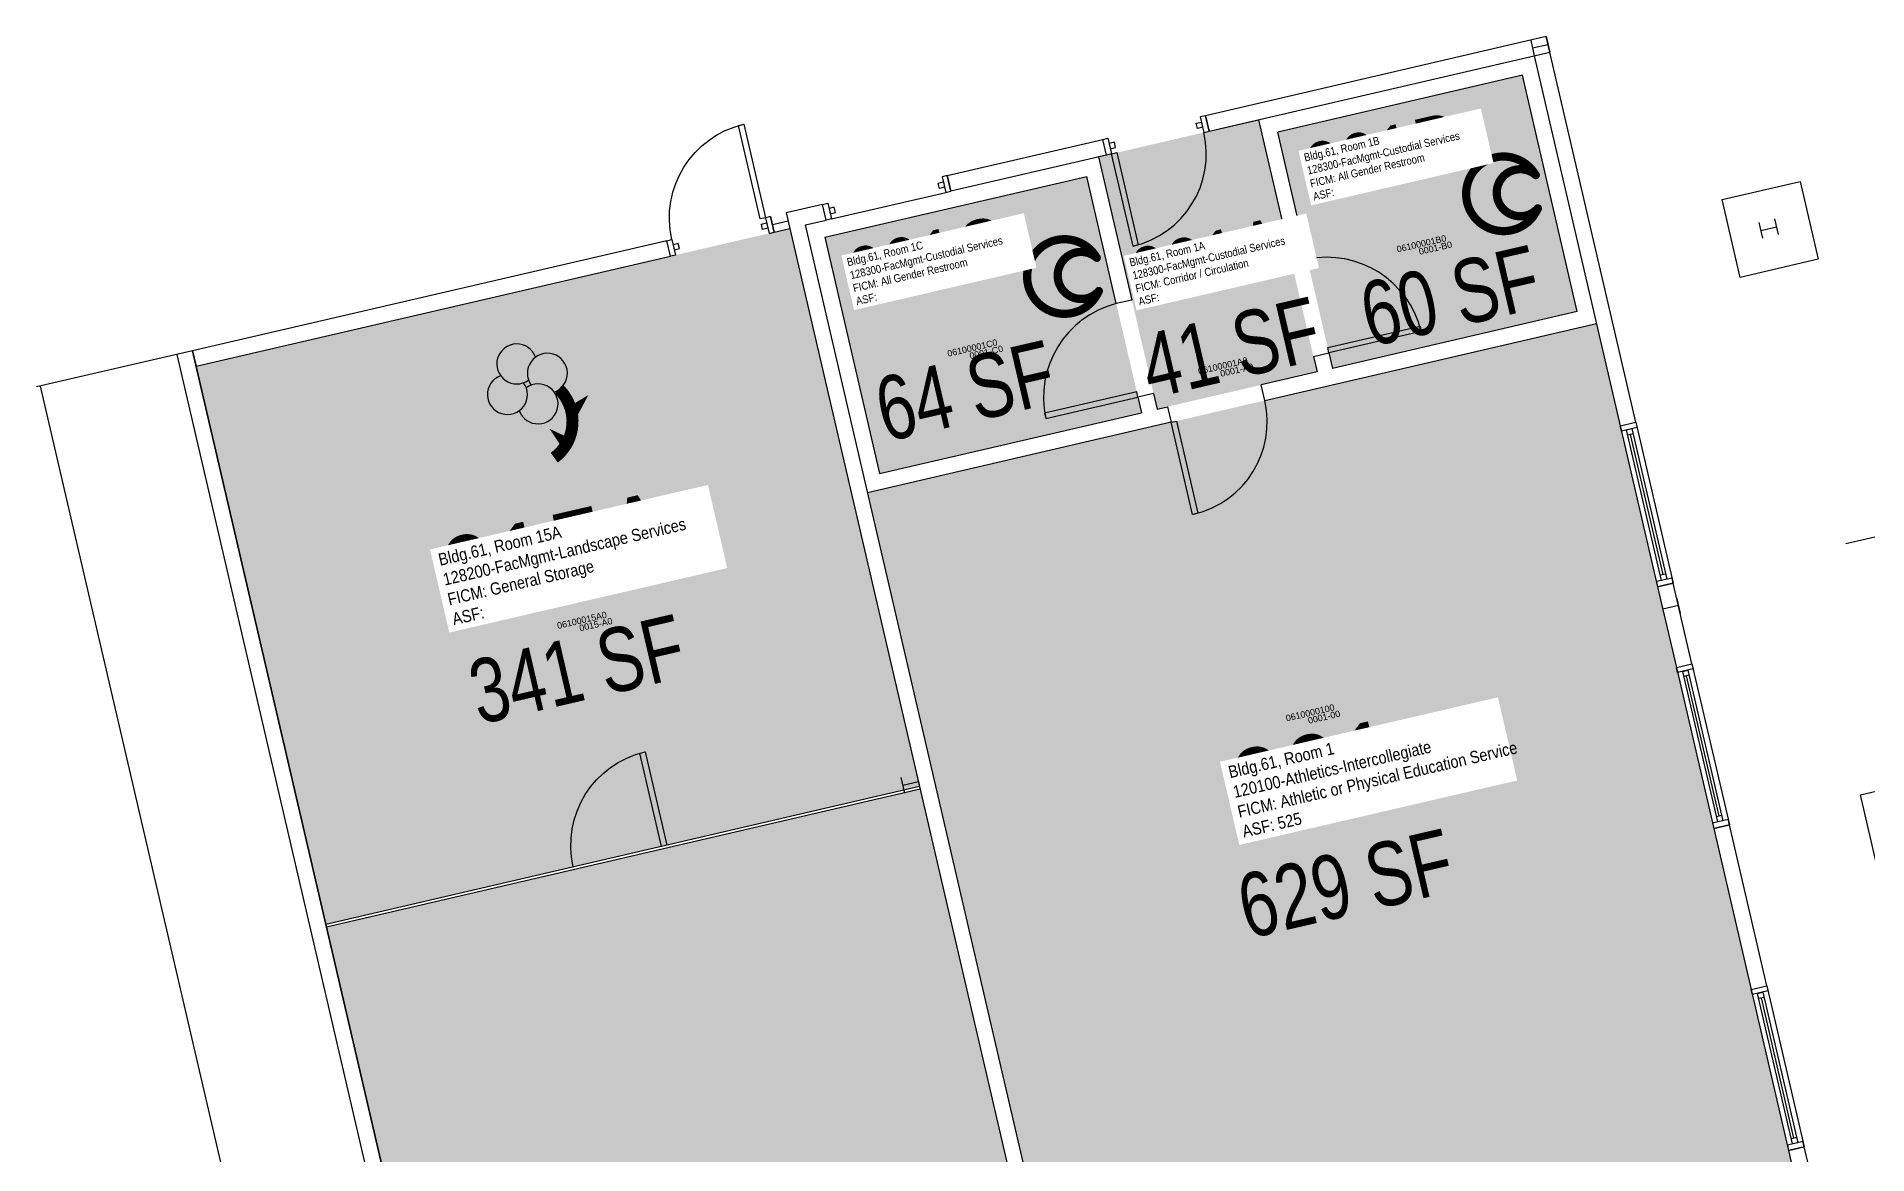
# Model space of a CAD drawing. Header units: inches. Extents: x 69199117 to 69200699, y 27664316 to 27667609.
# Drawn here: x 69199117 to 69199804, y 27667190 to 27667609 of the extents above; entities that cross this region are included whole.
import ezdxf
from ezdxf.enums import TextEntityAlignment as Align

# ---------------------------------------------------------------- set-up
doc = ezdxf.new("R2010")
doc.units = ezdxf.units.IN
doc.header["$LTSCALE"] = 10
doc.header["$MEASUREMENT"] = 0
doc.layers.get('0').update_dxf_attribs({"linetype": 'CONTINUOUS'})
for name, color, linetype in [('A-COLS', 5, 'CONTINUOUS'), ('A-DOOR', 2, 'CONTINUOUS'), ('A-FLOR', 3, 'CONTINUOUS'), ('A-GLAZ', 1, 'CONTINUOUS'), ('A-IDEN-ICON', 4, 'CONTINUOUS'), ('A-IDEN-RNUM', 7, 'CONTINUOUS'), ('A-IDEN-SNUM', 4, 'CONTINUOUS'), ('A-IDEN-VNUM', 4, 'CONTINUOUS'), ('A-ROOF', 2, 'CONTINUOUS'), ('A-WALL', 5, 'CONTINUOUS'), ('AREA-TEXT', 3, 'CONTINUOUS'), ('Rooms-Category-Color', 7, 'CONTINUOUS'), ('Rooms-College-Color', 7, 'CONTINUOUS'), ('Rooms-Department-Color', 7, 'CONTINUOUS'), ('Rooms-Division-Color', 7, 'CONTINUOUS'), ('Rooms-Information', 7, 'CONTINUOUS')]:
    doc.layers.add(name, color=color, linetype=linetype)
doc.styles.add('CP_AREA', font='arial.ttf', dxfattribs={"height": 15})
doc.styles.add('CP_ROOMVNUMBER', font='arial.ttf', dxfattribs={"width": 0.85, "height": 0.075})
doc.styles.get("Standard").update_dxf_attribs({"font": 'arial.ttf'})

# ---------------------------------------------------------------- blocks, each defined once
blk = doc.blocks.new('CPGRNDS')
at = {"color": 0, "linetype": 'ByBlock', "const_width": 0.015}
blk.add_lwpolyline([(0.0221, -0.0007, -0.459437), (-0.0032, -0.0825, 2.614735)], format="xyb", dxfattribs=at)
at = {"color": 0, "linetype": 'ByBlock'}
for points in [[(0.0335, -0.0307, 0.015, 0, 0), (0.056, -0.0158, 0, 0, 0)], [(0.0151, -0.0677, 0.015, 0, 0), (-0.0007, -0.046, 0, 0, 0)]]:
    blk.add_lwpolyline(points, format="xyseb", dxfattribs=at)
for centre, start, end in [((-0.0223, 0.0423), 6.8699, 293.1301), ((0.0123, 0.0223), 276.8699, 203.1301), ((-0.0423, 0.0077), 96.8699, 23.1301), ((-0.0077, -0.0123), 186.8699, 113.1301)]:
    blk.add_arc(centre, 0.025, start, end, dxfattribs=at)
blk = doc.blocks.new('CPBATH')
at = {"color": 0, "linetype": 'ByBlock', "const_width": 0.0127}
for points in [[(0.0571, 0.0168, 0.861492), (-0.0551, 0, 1)], [(0.0571, 0.0168, 0.729002), (-0.0084, -0.0042, 1)], [(-0.0551, 0, 0.726902), (0.0487, -0.0337, 1)], [(-0.0084, -0.0042, 0.609468), (0.0487, -0.0337, 1)]]:
    blk.add_lwpolyline(points, format="xyb", dxfattribs=at)
at = {"color": 0, "linetype": 'ByBlock', "const_width": 0.00637}
for points in [[(0.0544, 0.0152, 1), (0.0599, 0.0184, 1)], [(0.0459, -0.0353, 1), (0.0515, -0.0321, 1)]]:
    blk.add_lwpolyline(points, format="xyb", close=True, dxfattribs=at)

msp = doc.modelspace()

# ---------------------------------------------------------------- hatches: boundary and pattern name
at = {"layer": 'Rooms-Category-Color', "true_color": 0xadadad}
for points in [[(69199582.73, 27667573.43), (69199674.46, 27667594.72), (69199695.04, 27667506.08), (69199603.31, 27667484.79)], [(69199515.6, 27667564.11), (69199575.51, 27667578.02), (69199597.47, 27667483.43), (69199537.56, 27667469.52)], [(69199412.92, 27667534), (69199511.14, 27667556.8), (69199531.72, 27667468.16), (69199433.5, 27667445.36)]]:
    msp.add_hatch(color=253, dxfattribs=at).paths.add_polyline_path(points)
at = {"layer": 'Rooms-Category-Color', "true_color": 0xe3c5e1}
for points in [[(69199177.27, 27667485.56), (69199399.85, 27667537.24), (69199448.45, 27667327.89), (69199225.87, 27667276.22)], [(69199226.1, 27667275.24), (69199448.68, 27667326.92), (69199545.5, 27666909.92), (69199322.92, 27666858.25)]]:
    msp.add_hatch(color=254, dxfattribs=at).paths.add_polyline_path(points)
at = {"layer": 'Rooms-Category-Color', "true_color": 0xfbafa2}
msp.add_hatch(color=21, dxfattribs=at).paths.add_polyline_path([(69199429.01, 27667438.15), (69199702.24, 27667501.6), (69199775.27, 27667187.07), (69199502.04, 27667123.63)])
at = {"layer": 'Rooms-College-Color', "true_color": 0xadadad}
for points in [[(69199582.73, 27667573.43), (69199674.46, 27667594.72), (69199695.04, 27667506.08), (69199603.31, 27667484.79)], [(69199515.6, 27667564.11), (69199575.51, 27667578.02), (69199597.47, 27667483.43), (69199537.56, 27667469.52)], [(69199412.92, 27667534), (69199511.14, 27667556.8), (69199531.72, 27667468.16), (69199433.5, 27667445.36)], [(69199177.27, 27667485.56), (69199399.85, 27667537.24), (69199448.45, 27667327.89), (69199225.87, 27667276.22)]]:
    msp.add_hatch(color=253, dxfattribs=at).paths.add_polyline_path(points)
at = {"layer": 'Rooms-College-Color', "true_color": 0x80bc67}
for points in [[(69199429.01, 27667438.15), (69199702.24, 27667501.6), (69199775.27, 27667187.07), (69199502.04, 27667123.63)], [(69199226.1, 27667275.24), (69199448.68, 27667326.92), (69199545.5, 27666909.92), (69199322.92, 27666858.25)]]:
    msp.add_hatch(color=83, dxfattribs=at).paths.add_polyline_path(points)
at = {"layer": 'Rooms-Department-Color', "true_color": 0xacacac}
for points in [[(69199582.73, 27667573.43), (69199674.46, 27667594.72), (69199695.04, 27667506.08), (69199603.31, 27667484.79)], [(69199515.6, 27667564.11), (69199575.51, 27667578.02), (69199597.47, 27667483.43), (69199537.56, 27667469.52)], [(69199412.92, 27667534), (69199511.14, 27667556.8), (69199531.72, 27667468.16), (69199433.5, 27667445.36)]]:
    msp.add_hatch(color=253, dxfattribs=at).paths.add_polyline_path(points)
at = {"layer": 'Rooms-Department-Color', "true_color": 0x80bc67}
for points in [[(69199177.27, 27667485.56), (69199399.85, 27667537.24), (69199448.45, 27667327.89), (69199225.87, 27667276.22)], [(69199226.1, 27667275.24), (69199448.68, 27667326.92), (69199545.5, 27666909.92), (69199322.92, 27666858.25)]]:
    msp.add_hatch(color=83, dxfattribs=at).paths.add_polyline_path(points)
at = {"layer": 'Rooms-Department-Color', "true_color": 0x604aed}
msp.add_hatch(color=173, dxfattribs=at).paths.add_polyline_path([(69199429.01, 27667438.15), (69199702.24, 27667501.6), (69199775.27, 27667187.07), (69199502.04, 27667123.63)])
at = {"layer": 'Rooms-Division-Color', "true_color": 0xadadad}
for points in [[(69199582.73, 27667573.43), (69199674.46, 27667594.72), (69199695.04, 27667506.08), (69199603.31, 27667484.79)], [(69199515.6, 27667564.11), (69199575.51, 27667578.02), (69199597.47, 27667483.43), (69199537.56, 27667469.52)], [(69199412.92, 27667534), (69199511.14, 27667556.8), (69199531.72, 27667468.16), (69199433.5, 27667445.36)]]:
    msp.add_hatch(color=253, dxfattribs=at).paths.add_polyline_path(points)
at = {"layer": 'Rooms-Division-Color', "true_color": 0x80bc67}
for points in [[(69199177.27, 27667485.56), (69199399.85, 27667537.24), (69199448.45, 27667327.89), (69199225.87, 27667276.22)], [(69199226.1, 27667275.24), (69199448.68, 27667326.92), (69199545.5, 27666909.92), (69199322.92, 27666858.25)]]:
    msp.add_hatch(color=83, dxfattribs=at).paths.add_polyline_path(points)
at = {"layer": 'Rooms-Division-Color', "true_color": 0x604aed}
msp.add_hatch(color=173, dxfattribs=at).paths.add_polyline_path([(69199429.01, 27667438.15), (69199702.24, 27667501.6), (69199775.27, 27667187.07), (69199502.04, 27667123.63)])

# ---------------------------------------------------------------- linework, layer by layer
at = {"layer": 'A-COLS'}
for p, q in [((69199683.41, 27667609.24), (69199684.77, 27667603.39)), ((69199677.57, 27667607.88), (69199678.92, 27667602.04)), ((69199678.24, 27667604.96), (69199684.09, 27667606.31)), ((69199392.64, 27667541.73), (69199394, 27667535.88)), ((69199393.32, 27667538.8), (69199399.17, 27667540.16)), ((69199398.49, 27667543.08), (69199399.85, 27667537.24)), ((69199768.99, 27667540.82), (69199770.34, 27667534.97)), ((69199763.14, 27667539.46), (69199764.5, 27667533.62)), ((69199763.82, 27667536.54), (69199769.67, 27667537.9)), ((69199726.42, 27667397.48), (69199727.77, 27667391.63)), ((69199727.1, 27667394.55), (69199732.94, 27667395.91)), ((69199732.26, 27667398.83), (69199733.62, 27667392.99)), ((69199441.5, 27667331.32), (69199442.85, 27667325.48)), ((69199442.18, 27667328.4), (69199448.02, 27667329.76)), ((69199447.34, 27667332.68), (69199448.7, 27667326.83))]:
    msp.add_line(p, q, dxfattribs=at)
at = {"layer": 'A-DOOR'}
for p, q in [((69199380.61, 27667575.89), (69199382.55, 27667576.34)), ((69199388.75, 27667540.82), (69199380.61, 27667575.89)), ((69199382.55, 27667576.34), (69199390.7, 27667541.27)), ((69199520.47, 27667565.24), (69199522.42, 27667565.7)), ((69199528.5, 27667530.66), (69199520.47, 27667565.24)), ((69199522.42, 27667565.7), (69199530.45, 27667531.12)), ((69199390.7, 27667541.27), (69199388.75, 27667540.82)), ((69199530.45, 27667531.12), (69199528.5, 27667530.66)), ((69199601.5, 27667492.58), (69199636.08, 27667500.61)), ((69199636.08, 27667500.61), (69199636.54, 27667498.66)), ((69199601.96, 27667490.63), (69199601.5, 27667492.58)), ((69199636.54, 27667498.66), (69199601.96, 27667490.63)), ((69199529.91, 27667475.95), (69199495.33, 27667467.93)), ((69199495.78, 27667465.98), (69199530.36, 27667474.01)), ((69199530.36, 27667474.01), (69199529.91, 27667475.95)), ((69199495.33, 27667467.93), (69199495.78, 27667465.98)), ((69199542.82, 27667464.58), (69199544.76, 27667465.03)), ((69199550.85, 27667430), (69199542.82, 27667464.58)), ((69199544.76, 27667465.03), (69199552.79, 27667430.45)), ((69199552.79, 27667430.45), (69199550.85, 27667430)), ((69199343.63, 27667340.51), (69199345.58, 27667340.97)), ((69199345.58, 27667340.97), (69199353.72, 27667305.9)), ((69199351.77, 27667305.45), (69199343.63, 27667340.51)), ((69199448.02, 27667329.76), (69199448.45, 27667327.89)), ((69199353.72, 27667305.9), (69199351.77, 27667305.45))]:
    msp.add_line(p, q, dxfattribs=at)
at = {"layer": 'A-DOOR', "extrusion": (0, 0, -1)}
for centre in [(-69199390.7, 27667541.27), (-69199353.72, 27667305.9)]:
    msp.add_arc(centre, 36, 346.92833, 76.92833, dxfattribs=at)
at = {"layer": 'A-DOOR'}
for centre, radius, start, end in [((69199520.47, 27667565.24), 35.5, 283.07167, 13.07167), ((69199601.19, 27667490.08), 36.37, 13.63822, 101.7038), ((69199531.29, 27667473.85), 36.37, 104.43955, 192.50512), ((69199543.3, 27667464.69), 35.5, 283.07167, 13.07167)]:
    msp.add_arc(centre, radius, start, end, dxfattribs=at)
at = {"layer": 'A-FLOR'}
for p, q in [((69199175.91, 27667491.4), (69199117.46, 27667477.83)), ((69199853.07, 27664316.28), (69199118.93, 27667478.17)), ((69199795.7, 27667419.07), (69200043.15, 27667476.53))]:
    msp.add_line(p, q, dxfattribs=at)
at = {"layer": 'A-GLAZ'}
for p, q in [((69199717, 27667464.58), (69199731.02, 27667404.19)), ((69199711.15, 27667463.23), (69199725.17, 27667402.83)), ((69199726.67, 27667405.23), (69199713.55, 27667461.73)), ((69199715.95, 27667460.24), (69199714, 27667459.78)), ((69199727.19, 27667407.41), (69199714.98, 27667460.01)), ((69199715.5, 27667462.18), (69199728.62, 27667405.69)), ((69199728.17, 27667407.64), (69199726.22, 27667407.18)), ((69199732.19, 27667372.64), (69199746.21, 27667312.24)), ((69199747.7, 27667314.64), (69199734.59, 27667371.14)), ((69199736.99, 27667369.65), (69199735.04, 27667369.19)), ((69199748.23, 27667316.82), (69199736.01, 27667369.42)), ((69199736.53, 27667371.59), (69199749.65, 27667315.1)), ((69199738.03, 27667373.99), (69199752.05, 27667313.6)), ((69199749.2, 27667317.05), (69199747.25, 27667316.59)), ((69199760.23, 27667251.85), (69199774.25, 27667191.46)), ((69199766.07, 27667253.21), (69199780.1, 27667192.81)), ((69199775.75, 27667193.86), (69199762.63, 27667250.35)), ((69199765.03, 27667248.86), (69199763.08, 27667248.41)), ((69199776.27, 27667196.03), (69199764.06, 27667248.63)), ((69199764.58, 27667250.81), (69199777.7, 27667194.31)), ((69199777.24, 27667196.26), (69199775.3, 27667195.81))]:
    msp.add_line(p, q, dxfattribs=at)
at = {"layer": 'A-ROOF'}
for p, q in [((69199448.45, 27667327.89), (69199225.87, 27667276.22)), ((69199448.68, 27667326.92), (69199226.1, 27667275.24))]:
    msp.add_line(p, q, dxfattribs=at)
at = {"layer": 'A-WALL'}
for p, q in [((69199683.41, 27667609.24), (69199555.64, 27667579.57)), ((69199717, 27667464.58), (69199683.41, 27667609.24)), ((69199557, 27667573.73), (69199684.77, 27667603.39)), ((69199678.92, 27667602.04), (69199711.15, 27667463.23)), ((69199674.46, 27667594.72), (69199582.73, 27667573.43)), ((69199695.04, 27667506.08), (69199674.46, 27667594.72)), ((69199552.2, 27667576.72), (69199554.15, 27667577.17)), ((69199552.65, 27667574.77), (69199552.2, 27667576.72)), ((69199554.6, 27667575.22), (69199552.65, 27667574.77)), ((69199555.64, 27667579.57), (69199553.69, 27667579.12)), ((69199553.69, 27667579.12), (69199555.05, 27667573.27)), ((69199554.15, 27667577.17), (69199554.6, 27667575.22)), ((69199557, 27667573.73), (69199555.64, 27667579.57)), ((69199555.64, 27667579.57), (69199557, 27667573.73)), ((69199557, 27667573.73), (69199575.51, 27667578.02)), ((69199575.51, 27667578.02), (69199587.97, 27667524.34)), ((69199458.88, 27667557.1), (69199517.16, 27667570.64)), ((69199517.16, 27667570.64), (69199519.11, 27667571.09)), ((69199518.52, 27667564.79), (69199517.16, 27667570.64)), ((69199518.52, 27667564.79), (69199517.16, 27667570.64)), ((69199519.11, 27667571.09), (69199520.47, 27667565.24)), ((69199521.51, 27667569.59), (69199519.57, 27667569.14)), ((69199519.57, 27667569.14), (69199520.02, 27667567.19)), ((69199520.02, 27667567.19), (69199521.97, 27667567.65)), ((69199521.97, 27667567.65), (69199521.51, 27667569.59)), ((69199555.05, 27667573.27), (69199557, 27667573.73)), ((69199593.81, 27667525.7), (69199582.73, 27667573.43)), ((69199518.52, 27667564.79), (69199460.24, 27667551.26)), ((69199518.52, 27667564.79), (69199515.6, 27667564.11)), ((69199515.6, 27667564.11), (69199528.06, 27667510.43)), ((69199520.47, 27667565.24), (69199518.52, 27667564.79)), ((69199412.92, 27667534), (69199511.14, 27667556.8)), ((69199455.44, 27667554.25), (69199457.39, 27667554.7)), ((69199455.89, 27667552.3), (69199455.44, 27667554.25)), ((69199458.88, 27667557.1), (69199456.93, 27667556.65)), ((69199456.93, 27667556.65), (69199458.29, 27667550.81)), ((69199457.39, 27667554.7), (69199457.84, 27667552.76)), ((69199460.24, 27667551.26), (69199458.88, 27667557.1)), ((69199458.88, 27667557.1), (69199460.24, 27667551.26)), ((69199522.22, 27667509.07), (69199511.14, 27667556.8)), ((69199415.43, 27667540.86), (69199458.29, 27667550.81)), ((69199457.84, 27667552.76), (69199455.89, 27667552.3)), ((69199458.29, 27667550.81), (69199460.24, 27667551.26)), ((69199392.64, 27667541.73), (69199390.7, 27667541.27)), ((69199390.7, 27667541.27), (69199392.05, 27667535.43)), ((69199394, 27667535.88), (69199392.64, 27667541.73)), ((69199392.64, 27667541.73), (69199394, 27667535.88)), ((69199412.13, 27667546.25), (69199398.49, 27667543.08)), ((69199405.69, 27667538.59), (69199413.48, 27667540.4)), ((69199412.13, 27667546.25), (69199414.07, 27667546.7)), ((69199413.48, 27667540.4), (69199412.13, 27667546.25)), ((69199415.43, 27667540.86), (69199413.48, 27667540.4)), ((69199414.07, 27667546.7), (69199415.43, 27667540.86)), ((69199416.47, 27667545.2), (69199414.53, 27667544.75)), ((69199414.53, 27667544.75), (69199414.98, 27667542.8)), ((69199414.98, 27667542.8), (69199416.93, 27667543.26)), ((69199416.93, 27667543.26), (69199416.47, 27667545.2)), ((69199353.68, 27667532.68), (69199355.63, 27667533.13)), ((69199355.63, 27667533.13), (69199356.99, 27667527.29)), ((69199389.2, 27667538.87), (69199391.15, 27667539.32)), ((69199389.65, 27667536.92), (69199389.2, 27667538.87)), ((69199391.6, 27667537.38), (69199389.65, 27667536.92)), ((69199391.15, 27667539.32), (69199391.6, 27667537.38)), ((69199392.05, 27667535.43), (69199394, 27667535.88)), ((69199394, 27667535.88), (69199399.85, 27667537.24)), ((69199399.85, 27667537.24), (69199496.87, 27667119.35)), ((69199502.04, 27667123.63), (69199405.69, 27667538.59)), ((69199412.92, 27667534), (69199433.5, 27667445.36)), ((69199353.68, 27667532.68), (69199175.91, 27667491.4)), ((69199177.27, 27667485.56), (69199355.04, 27667526.83)), ((69199355.04, 27667526.83), (69199353.68, 27667532.68)), ((69199355.04, 27667526.83), (69199353.68, 27667532.68)), ((69199356.99, 27667527.29), (69199355.04, 27667526.83)), ((69199358.03, 27667531.63), (69199356.08, 27667531.18)), ((69199356.08, 27667531.18), (69199356.53, 27667529.23)), ((69199356.53, 27667529.23), (69199358.48, 27667529.69)), ((69199358.48, 27667529.69), (69199358.03, 27667531.63)), ((69199587.97, 27667524.34), (69199593.81, 27667525.7)), ((69199528.06, 27667510.43), (69199522.22, 27667509.07)), ((69199695.04, 27667506.08), (69199603.31, 27667484.79)), ((69199577.88, 27667472.72), (69199702.24, 27667501.6)), ((69199170.07, 27667490.05), (69199708.8, 27665169.77)), ((69199175.91, 27667491.4), (69199714.65, 27665171.12)), ((69199175.91, 27667491.4), (69199177.27, 27667485.56)), ((69199714.65, 27665171.12), (69199175.91, 27667491.4)), ((69199596.11, 27667489.27), (69199601.96, 27667490.63)), ((69199596.11, 27667489.27), (69199597.47, 27667483.43)), ((69199601.96, 27667490.63), (69199603.31, 27667484.79)), ((69199597.47, 27667483.43), (69199576.53, 27667478.57)), ((69199577.88, 27667472.72), (69199576.53, 27667478.57)), ((69199536.21, 27667475.36), (69199530.36, 27667474.01)), ((69199530.36, 27667474.01), (69199531.72, 27667468.16)), ((69199536.21, 27667475.36), (69199537.56, 27667469.52)), ((69199542.82, 27667464.58), (69199429.01, 27667438.15)), ((69199433.5, 27667445.36), (69199531.72, 27667468.16)), ((69199537.56, 27667469.52), (69199541.46, 27667470.42)), ((69199541.46, 27667470.42), (69199542.82, 27667464.58)), ((69199711.15, 27667463.23), (69199717, 27667464.58)), ((69199711.15, 27667463.23), (69199717, 27667464.58)), ((69199717, 27667464.58), (69199717.45, 27667462.64)), ((69199711.6, 27667461.28), (69199711.15, 27667463.23)), ((69199717.45, 27667462.64), (69199711.6, 27667461.28)), ((69199713.55, 27667461.73), (69199715.5, 27667462.18)), ((69199730.57, 27667406.14), (69199724.72, 27667404.78)), ((69199724.72, 27667404.78), (69199725.17, 27667402.83)), ((69199725.17, 27667402.83), (69199731.02, 27667404.19)), ((69199731.02, 27667404.19), (69199725.17, 27667402.83)), ((69199725.17, 27667402.83), (69199732.19, 27667372.64)), ((69199728.62, 27667405.69), (69199726.67, 27667405.23)), ((69199731.02, 27667404.19), (69199730.57, 27667406.14)), ((69199738.03, 27667373.99), (69199731.02, 27667404.19)), ((69199732.19, 27667372.64), (69199738.03, 27667373.99)), ((69199732.19, 27667372.64), (69199738.03, 27667373.99)), ((69199732.64, 27667370.69), (69199732.19, 27667372.64)), ((69199738.48, 27667372.05), (69199732.64, 27667370.69)), ((69199734.59, 27667371.14), (69199736.53, 27667371.59)), ((69199738.03, 27667373.99), (69199738.48, 27667372.05)), ((69199751.6, 27667315.55), (69199745.76, 27667314.19)), ((69199745.76, 27667314.19), (69199746.21, 27667312.24)), ((69199746.21, 27667312.24), (69199752.05, 27667313.6)), ((69199752.05, 27667313.6), (69199746.21, 27667312.24)), ((69199749.65, 27667315.1), (69199747.7, 27667314.64)), ((69199752.05, 27667313.6), (69199751.6, 27667315.55)), ((69199766.07, 27667253.21), (69199752.05, 27667313.6)), ((69199746.21, 27667312.24), (69199760.23, 27667251.85)), ((69199760.23, 27667251.85), (69199766.07, 27667253.21)), ((69199760.23, 27667251.85), (69199766.07, 27667253.21)), ((69199760.68, 27667249.9), (69199760.23, 27667251.85)), ((69199766.07, 27667253.21), (69199766.53, 27667251.26)), ((69199766.53, 27667251.26), (69199760.68, 27667249.9)), ((69199762.63, 27667250.35), (69199764.58, 27667250.81)), ((69199779.64, 27667194.76), (69199773.8, 27667193.41)), ((69199773.8, 27667193.41), (69199774.25, 27667191.46)), ((69199774.25, 27667191.46), (69199780.1, 27667192.81)), ((69199780.1, 27667192.81), (69199774.25, 27667191.46)), ((69199774.25, 27667191.46), (69199775.27, 27667187.07)), ((69199777.7, 27667194.31), (69199775.75, 27667193.86)), ((69199780.1, 27667192.81), (69199779.64, 27667194.76)), ((69199781.79, 27667185.51), (69199780.1, 27667192.81))]:
    msp.add_line(p, q, dxfattribs=at)
for points in [[(69199756.13, 27667518.91), (69199749.35, 27667548.13), (69199778.57, 27667554.92), (69199785.35, 27667525.69)], [(69199807.97, 27667295.65), (69199801.18, 27667324.87), (69199830.41, 27667331.66), (69199837.19, 27667302.43)]]:
    msp.add_lwpolyline(points, close=True, dxfattribs=at)

# ---------------------------------------------------------------- block references
at = {"layer": 'A-IDEN-ICON'}
for name, p, xscale, yscale, zscale, rotation in [('CPBATH', (69199666.83, 27667550.14), 243.9999999999999, 243.9999999999999, 243.9999999999999, 13.07167198747237), ('CPBATH', (69199502.24, 27667519.12), 243.9999999999999, 243.9999999999999, 243.9999999999999, 13.07167198747237), ('CPGRNDS', (69199306.86, 27667475.6), 300, 300, 300, 13.07167198747238)]:
    msp.add_blockref(name, p, dxfattribs=dict(at, xscale=xscale, yscale=yscale, zscale=zscale, rotation=rotation))

# ---------------------------------------------------------------- texts
at = {"layer": 'A-IDEN-RNUM'}
for s, p in [('0001-B0', (69199641.86, 27667529.94)), ('0001-C0', (69199473.48, 27667490.85)), ('0001-A0', (69199567.39, 27667484.18)), ('0015-A0', (69199327.12, 27667388.72)), ('0001-00', (69199600.12, 27667353.99))]:
    msp.add_text(s, height=2.4, rotation=13.07167, dxfattribs=at).set_placement(p, align=Align.MIDDLE_CENTER)
at = {"layer": 'A-IDEN-SNUM'}
for s, p in [('06100001B0', (69199636.63, 27667531.56)), ('06100001C0', (69199468.26, 27667492.46)), ('06100001A0', (69199562.17, 27667485.8)), ('06100015A0', (69199321.89, 27667390.34)), ('0610000100', (69199594.89, 27667355.61))]:
    msp.add_text(s, height=2.4, rotation=13.07167, dxfattribs=at).set_placement(p, align=Align.MIDDLE_CENTER)
at = {"layer": 'A-IDEN-VNUM', "style": 'CP_ROOMVNUMBER', "width": 0.85}
for s, height, p in [('001B', 21, (69199622.39, 27667564.5)), ('001C', 21, (69199451.7, 27667525.38)), ('001A', 21, (69199556.95, 27667525.12)), ('015A', 32, (69199313.53, 27667413.99)), ('001', 32, (69199597.31, 27667331.46))]:
    msp.add_text(s, height=height, rotation=13.07167, dxfattribs=at).set_placement(p, align=Align.MIDDLE_CENTER)
at = {"layer": 'AREA-TEXT', "style": 'CP_AREA', "width": 0.75}
for s, p in [('60 SF', (69199647.33, 27667512.02)), ('41 SF', (69199565.02, 27667492.63)), ('64 SF', (69199465.52, 27667476.36)), ('341 SF', (69199320.04, 27667371.97)), ('629 SF', (69199608.13, 27667291.56))]:
    msp.add_text(s, height=24, rotation=13.07167, dxfattribs=at).set_placement(p, align=Align.MIDDLE_CENTER)

# ---------------------------------------------------------------- next in the draw order: texts
at = {"layer": 'Rooms-Information', "attachment_point": 7, "rotation": 13.07167, "style": 'CP_ROOMVNUMBER', "bg_fill": 3, "box_fill_scale": 1.5, "bg_fill_color": 256, "bg_fill_true_color": 13158600, "bg_fill_transparency": 0}
for s, insert, char_height, width in [('Bldg.61, Room 1B^M^J128300-FacMgmt-Custodial Services^M^JFICM: All Gender Restroom^M^JASF: ', (69199596.4, 27667547.69), 3, 67.2), ('Bldg.61, Room 1C^M^J128300-FacMgmt-Custodial Services^M^JFICM: All Gender Restroom^M^JASF: ', (69199425.04, 27667508.41), 3, 67.2), ('Bldg.61, Room 15A^M^J128200-FacMgmt-Landscape Services^M^JFICM: General Storage^M^JASF: ', (69199273.9, 27667388.37), 4.5714, 102.4), ('Bldg.61, Room 1^M^J120100-Athletics-Intercollegiate^M^JFICM: Athletic or Physical Education Service^M^JASF: 525', (69199570.06, 27667308.7), 4.57143, 102.4)]:
    msp.add_mtext(s, dxfattribs=dict(at, insert=insert, char_height=char_height, width=width))

# ---------------------------------------------------------------- next in the draw order: texts
at = {"layer": 'Rooms-Information', "insert": (69199530.94, 27667508.31), "char_height": 3, "width": 67.2, "attachment_point": 7, "rotation": 13.07167, "style": 'CP_ROOMVNUMBER', "bg_fill": 3, "box_fill_scale": 1.5, "bg_fill_color": 256, "bg_fill_true_color": 13158600, "bg_fill_transparency": 0}
msp.add_mtext('Bldg.61, Room 1A^M^J128300-FacMgmt-Custodial Services^M^JFICM: Corridor / Circulation^M^JASF: ', dxfattribs=at)

doc.saveas('drawing.dxf')
